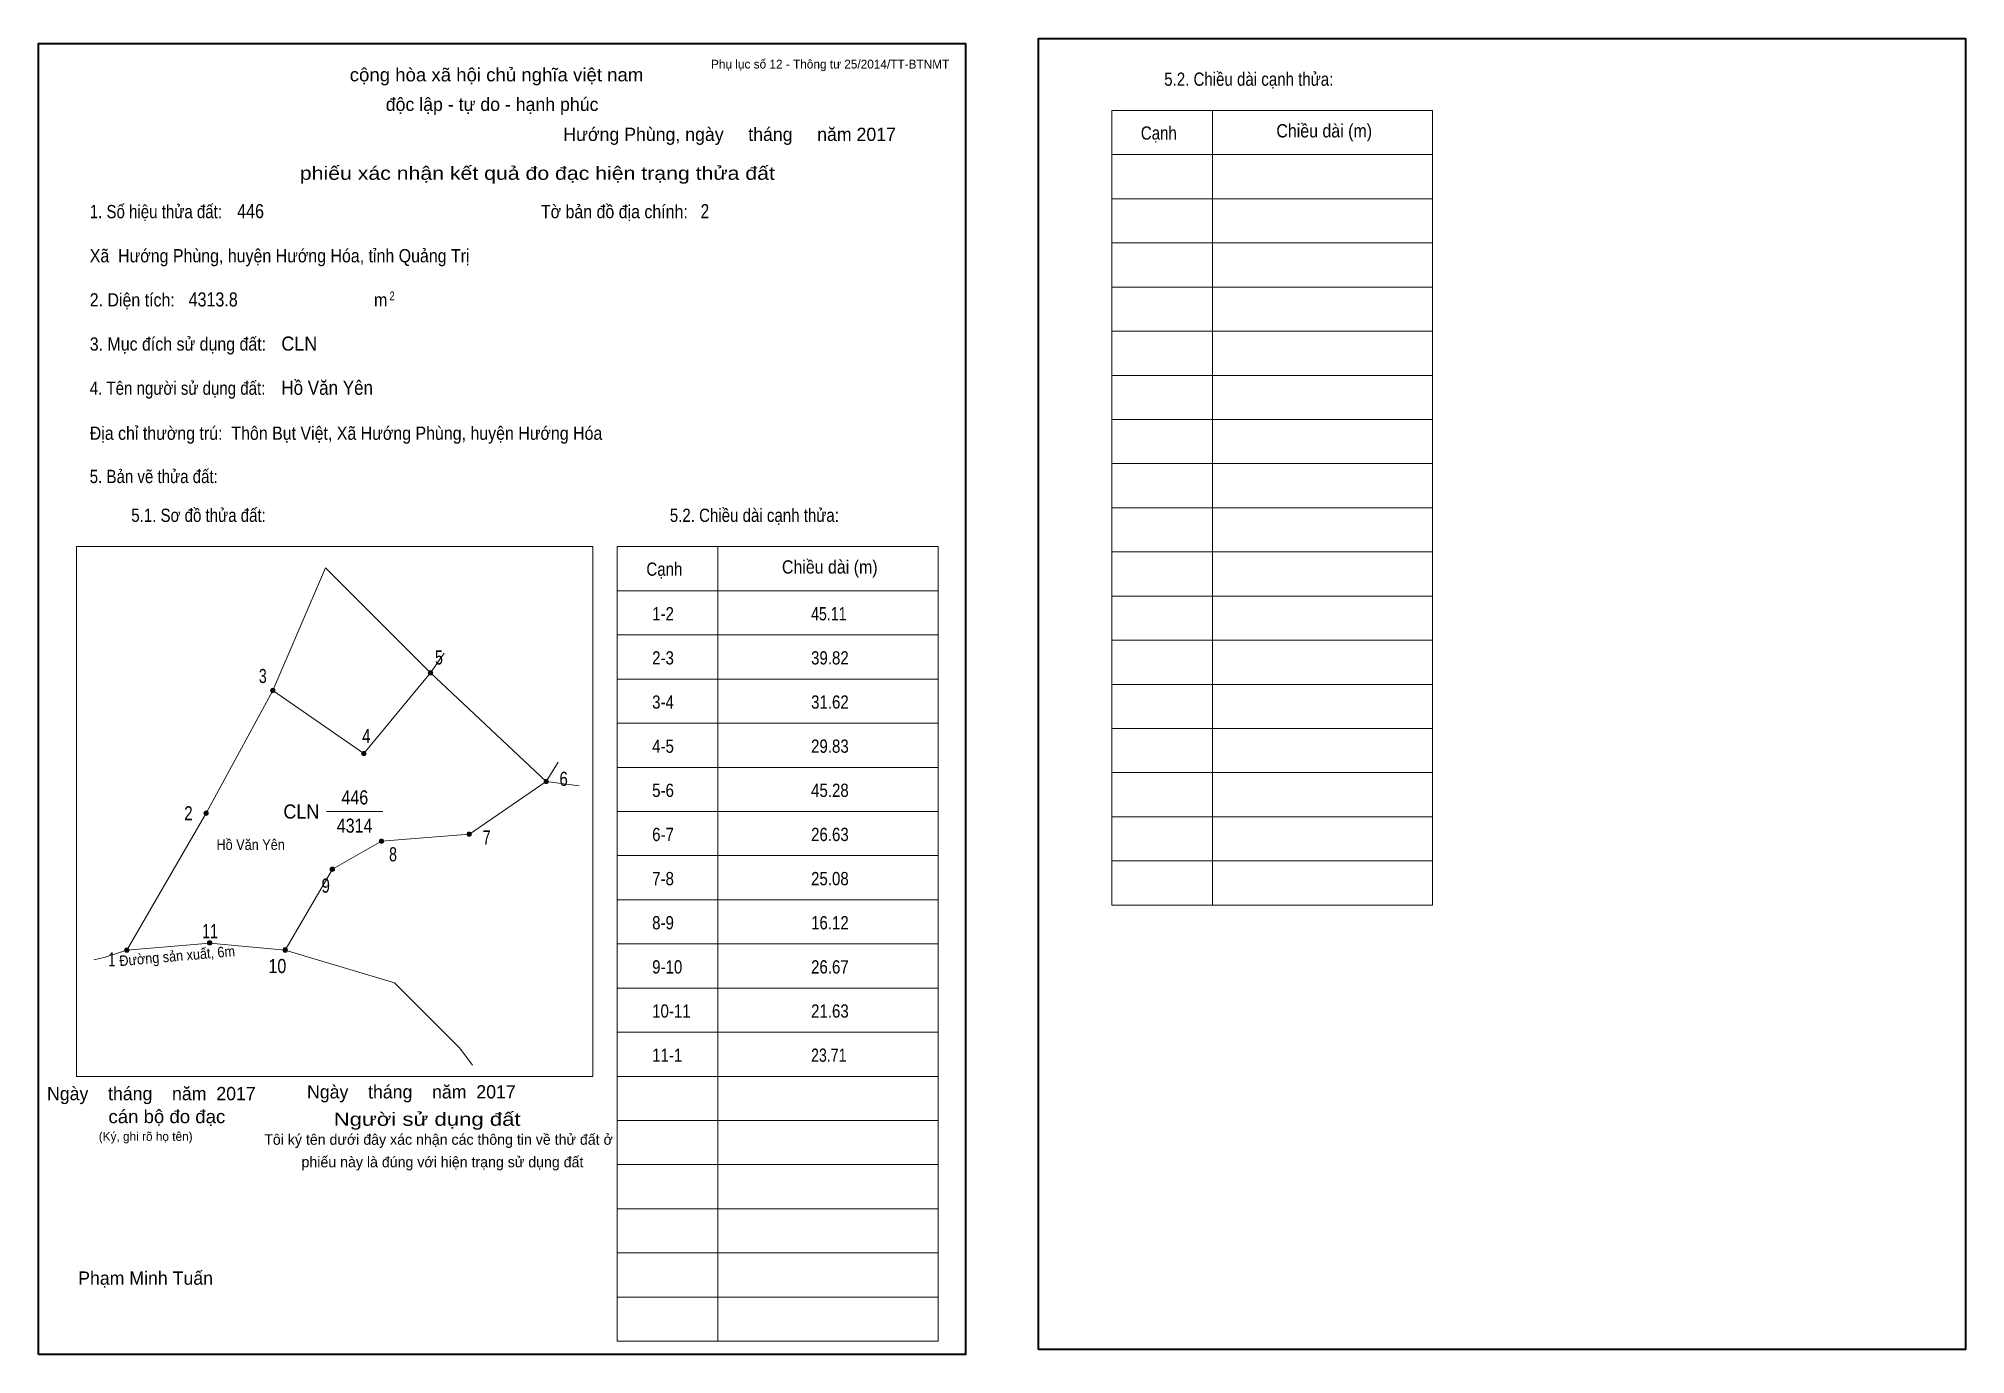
# Model space of a CAD drawing. Header units: centimetres. Extents: x 0 to 43.6, y 0 to 29.8.
import ezdxf
from ezdxf.enums import TextEntityAlignment as Align

# ---------------------------------------------------------------- set-up
doc = ezdxf.new("R2010")
doc.units = ezdxf.units.CM
doc.header["$LTSCALE"] = 0.12
for name, color, linetype in [('30', 7, 'Continuous'), ('34', 7, 'Continuous'), ('62', 7, 'Continuous')]:
    doc.layers.add(name, color=color, linetype=linetype)
for name, color, linetype, lineweight in [('32', 7, 'Continuous', 13), ('33', 7, 'Continuous', 13), ('61', 7, 'Continuous', 13), ('63', 7, 'Continuous', 13)]:
    doc.layers.add(name, color=color, linetype=linetype, lineweight=lineweight)

msp = doc.modelspace()

# ---------------------------------------------------------------- hatches: boundary and pattern name
at = {"layer": '32'}
for points in [[(8.9294, 15.4389, 1), (8.8294, 15.4389, 1)], [(5.3553, 15.0417, 1), (5.2553, 15.0417, 1)], [(7.4203, 13.6121, 1), (7.3203, 13.6121, 1)], [(11.5504, 12.9767, 1), (11.4504, 12.9767, 1)], [(3.8462, 12.2619, 1), (3.7462, 12.2619, 1)], [(9.8031, 11.7853, 1), (9.7031, 11.7853, 1)], [(7.8174, 11.6265, 1), (7.7174, 11.6265, 1)], [(6.7055, 10.9911, 1), (6.6055, 10.9911, 1)], [(2.0504, 9.1611, 1), (1.9504, 9.1611, 1)], [(3.9264, 9.324, 1), (3.8264, 9.324, 1)], [(5.6364, 9.1619, 1), (5.5364, 9.1619, 1)]]:
    msp.add_hatch(color=256, dxfattribs=at).paths.add_polyline_path(points)

# ---------------------------------------------------------------- linework, layer by layer
for centre in [(8.8794, 15.4389), (5.3053, 15.0417), (7.3703, 13.6121), (11.5004, 12.9767), (3.7962, 12.2619), (9.7531, 11.7853), (7.7674, 11.6265), (6.6555, 10.9911), (2.0004, 9.1611), (3.8764, 9.324), (5.5864, 9.1619)]:
    msp.add_circle(centre, 0.05, dxfattribs=at)
at = {"layer": '33'}
msp.add_line((6.52, 12.3), (7.8, 12.3), dxfattribs=at)
at = {"layer": '61'}
for p, q in [((6.5, 17.82), (5.31, 15.04)), ((8.88, 15.44), (6.5, 17.82)), ((8.88, 15.44), (9.19, 15.89))]:
    msp.add_line(p, q, dxfattribs=at)
for points in [[(5.31, 15.04), (7.37, 13.61), (8.88, 15.44)], [(5.59, 9.16), (6.66, 10.99), (7.77, 11.63), (9.76, 11.79), (11.5, 12.98), (8.88, 15.44)], [(5.31, 15.04), (3.8, 12.26), (2, 9.16)], [(12.25, 12.88), (11.5, 12.98), (11.77, 13.42)], [(2, 9.16), (3.88, 9.32), (5.59, 9.16)], [(1.25, 8.94), (1.51, 9), (2, 9.16)], [(5.59, 9.16), (8.06, 8.42), (9.54, 6.94), (9.83, 6.55)]]:
    msp.add_lwpolyline(points, dxfattribs=at)
at = {"layer": '63'}
for p, q in [((24.31, 28.18), (31.58, 28.18)), ((24.31, 10.18), (24.31, 28.18)), ((26.59, 10.18), (26.59, 28.18)), ((31.58, 10.18), (31.58, 28.18)), ((24.31, 27.18), (31.58, 27.18)), ((24.31, 26.18), (31.58, 26.18)), ((24.31, 25.18), (31.58, 25.18)), ((24.31, 24.18), (31.58, 24.18)), ((24.31, 23.18), (31.58, 23.18)), ((24.31, 22.18), (31.58, 22.18)), ((24.31, 21.18), (31.58, 21.18)), ((24.31, 20.18), (31.58, 20.18)), ((24.31, 19.18), (31.58, 19.18)), ((0.86, 18.3), (12.56, 18.3)), ((0.86, 6.3), (0.86, 18.3)), ((12.56, 6.3), (12.56, 18.3)), ((13.11, 18.3), (20.38, 18.3)), ((13.11, 0.3), (13.11, 18.3)), ((15.39, 0.3), (15.39, 18.3)), ((20.38, 0.3), (20.38, 18.3)), ((24.31, 18.18), (31.58, 18.18)), ((13.11, 17.3), (20.38, 17.3)), ((24.31, 17.18), (31.58, 17.18)), ((13.11, 16.3), (20.38, 16.3)), ((24.31, 16.18), (31.58, 16.18)), ((13.11, 15.3), (20.38, 15.3)), ((24.31, 15.18), (31.58, 15.18)), ((13.11, 14.3), (20.38, 14.3)), ((24.31, 14.18), (31.58, 14.18)), ((13.11, 13.3), (20.38, 13.3)), ((24.31, 13.18), (31.58, 13.18)), ((13.11, 12.3), (20.38, 12.3)), ((24.31, 12.18), (31.58, 12.18)), ((24.31, 12.18), (31.58, 12.18)), ((13.11, 11.3), (20.38, 11.3)), ((24.31, 11.18), (31.58, 11.18)), ((13.11, 10.3), (20.38, 10.3)), ((24.31, 10.18), (31.58, 10.18)), ((13.11, 9.3), (20.38, 9.3)), ((13.11, 8.3), (20.38, 8.3)), ((13.11, 7.3), (20.38, 7.3)), ((0.86, 6.3), (12.56, 6.3)), ((13.11, 6.3), (20.38, 6.3)), ((13.11, 5.3), (20.38, 5.3)), ((13.11, 4.3), (20.38, 4.3)), ((13.11, 3.3), (20.38, 3.3)), ((13.11, 2.3), (20.38, 2.3)), ((13.11, 2.3), (20.38, 2.3)), ((13.11, 1.3), (20.38, 1.3)), ((13.11, 0.3), (20.38, 0.3))]:
    msp.add_line(p, q, dxfattribs=at)
at = {"layer": '63', "lineweight": 35}
for points in [[(0, 0), (0, 29.7), (21, 29.7), (21, 0)], [(22.65, 0.11), (22.65, 29.81), (43.65, 29.81), (43.65, 0.11)]]:
    msp.add_lwpolyline(points, close=True, dxfattribs=at)

# ---------------------------------------------------------------- texts
at = {"layer": '30'}
for s, width, p in [('1-2', 0.85, (13.9, 16.63)), ('45.11', 0.8, (17.5, 16.63)), ('2-3', 0.85, (13.9, 15.63)), ('39.82', 0.85, (17.5, 15.63)), ('3-4', 0.85, (13.9, 14.63)), ('31.62', 0.85, (17.5, 14.63)), ('4-5', 0.85, (13.9, 13.63)), ('29.83', 0.85, (17.5, 13.63)), ('5-6', 0.85, (13.9, 12.63)), ('45.28', 0.85, (17.5, 12.63)), ('6-7', 0.85, (13.9, 11.63)), ('26.63', 0.85, (17.5, 11.63)), ('7-8', 0.85, (13.9, 10.63)), ('25.08', 0.85, (17.5, 10.63)), ('8-9', 0.85, (13.9, 9.63)), ('16.12', 0.85, (17.5, 9.63)), ('9-10', 0.85, (13.9, 8.63)), ('26.67', 0.85, (17.5, 8.63)), ('10-11', 0.85, (13.9, 7.63)), ('21.63', 0.85, (17.5, 7.63)), ('11-1', 0.85, (13.9, 6.63)), ('23.71', 0.8, (17.5, 6.63))]:
    msp.add_text(s, height=0.3, dxfattribs=dict(at, width=width)).set_placement(p)
at = {"layer": '32'}
for s, width, p in [('5', 0.75, (9.07, 15.63)), ('3', 0.75, (5.08, 15.21)), ('4', 0.8, (7.425, 13.85)), ('6', 0.8, (11.895, 12.88)), ('2', 0.8, (3.395, 12.1)), ('7', 0.75, (10.15, 11.55)), ('8', 0.75, (8.03, 11.17)), ('9', 0.8, (6.505, 10.46)), ('11', 0.75, (3.885, 9.43)), ('1', 0.65, (1.66, 8.79)), ('10', 0.85, (5.41, 8.64))]:
    msp.add_text(s, height=0.32, dxfattribs=dict(at, width=width)).set_placement(p, align=Align.CENTER)
at = {"layer": '33', "width": 0.85}
for s, p in [('446', (7.165, 12.46)), ('4314', (7.16, 11.82))]:
    msp.add_text(s, height=0.32, dxfattribs=at).set_placement(p, align=Align.CENTER)
at = {"layer": '33', "width": 0.95}
msp.add_text('CLN', height=0.32, dxfattribs=at).set_placement((6.36, 12.14), align=Align.RIGHT)
at = {"layer": '34'}
for s, width, p in [('446', 0.85, (4.5, 25.74)), ('2', 0.8, (15, 25.74)), ('4313.8', 0.85, (3.4, 23.74)), ('CLN', 0.95, (5.5, 22.74)), ('Hồ Văn Yên', 0.9, (5.5, 21.74))]:
    msp.add_text(s, height=0.32, dxfattribs=dict(at, width=width)).set_placement(p)
at = {"layer": '62', "width": 0.9}
msp.add_text('Hồ Văn Yên', height=0.2383, dxfattribs=at).set_placement((4.805, 11.43), align=Align.CENTER)
msp.add_text('Đường sản xuất, 6m', height=0.2383, rotation=4.98, dxfattribs=at).set_placement((3.1497, 8.9098), align=Align.CENTER)
at = {"layer": '63'}
for s, height, p in [('Phụ lục số 12 - Thông tư 25/2014/TT-BTNMT', 0.2, (20.63, 29.13)), ('Ngày    tháng    năm  2017', 0.3, (10.81, 5.8)), ('Ngày    tháng    năm  2017', 0.3, (4.92, 5.76)), ('(Ký, ghi rõ họ tên)', 0.2, (3.49, 4.84))]:
    msp.add_text(s, height=height, dxfattribs=at).set_placement(p, align=Align.RIGHT)
at = {"layer": '63', "width": 1.05}
msp.add_text('cộng hòa xã hội chủ nghĩa việt nam', height=0.3, dxfattribs=at).set_placement((10.375, 28.84), align=Align.CENTER)
at = {"layer": '63'}
for s, height, width, p in [('5.2. Chiều dài cạnh thửa:', 0.3, 0.85, (25.5, 28.74)), ('Cạnh', 0.3, 0.85, (24.97, 27.52)), ('Chiều dài (m)', 0.3, 0.9, (28.04, 27.57)), ('1. Số hiệu thửa đất:', 0.3, 0.85, (1.16, 25.74)), ('Tờ bản đồ địa chính:', 0.3, 0.9, (11.38, 25.74)), ('Xã  Hướng Phùng, huyện Hướng Hóa, tỉnh Quảng Trị', 0.3, 0.9, (1.16, 24.74)), ('2. Diện tích:', 0.3, 0.9, (1.16, 23.74)), ('2', 0.2, 0.8, (7.95, 23.88)), ('m', 0.3, 0.9, (7.6, 23.74)), ('3. Mục đích sử dụng đất:', 0.3, 0.9, (1.16, 22.74)), ('4. Tên người sử dụng đất:', 0.3, 0.85, (1.16, 21.74)), ('Địa chỉ thường trú:  Thôn Bụt Việt, Xã Hướng Phùng, huyện Hướng Hóa', 0.3, 0.9, (1.16, 20.72)), ('5. Bản vẽ thửa đất:', 0.3, 0.85, (1.16, 19.74)), ('5.1. Sơ đồ thửa đất:', 0.3, 0.85, (2.1, 18.86)), ('5.2. Chiều dài cạnh thửa:', 0.3, 0.85, (14.3, 18.86)), ('Cạnh', 0.3, 0.85, (13.77, 17.64)), ('Chiều dài (m)', 0.3, 0.9, (16.84, 17.69))]:
    msp.add_text(s, height=height, dxfattribs=dict(at, width=width)).set_placement(p)
for s, height, p in [('độc lập - tự do - hạnh phúc', 0.3, (10.275, 28.17)), ('Hướng Phùng, ngày     tháng     năm 2017', 0.3, (15.655, 27.49)), ('Tôi ký tên dưới đây xác nhận các thông tin về thử đất ở ', 0.24, (9.105, 4.75)), ('phiếu này là đúng với hiện trạng sử dụng đất', 0.24, (9.15, 4.24)), ('Phạm Minh Tuấn', 0.3, (2.425, 1.58))]:
    msp.add_text(s, height=height, dxfattribs=at).set_placement(p, align=Align.CENTER)
for s, width, p in [('phiếu xác nhận kết quả đo đạc hiện trạng thửa đất', 1.2, (16.68, 26.61)), ('cán bộ đo đạc', 1.05, (4.23, 5.24)), ('Người sử dụng đất', 1.25, (10.92, 5.18))]:
    msp.add_text(s, height=0.3, dxfattribs=dict(at, width=width)).set_placement(p, align=Align.RIGHT)

doc.saveas('drawing.dxf')
